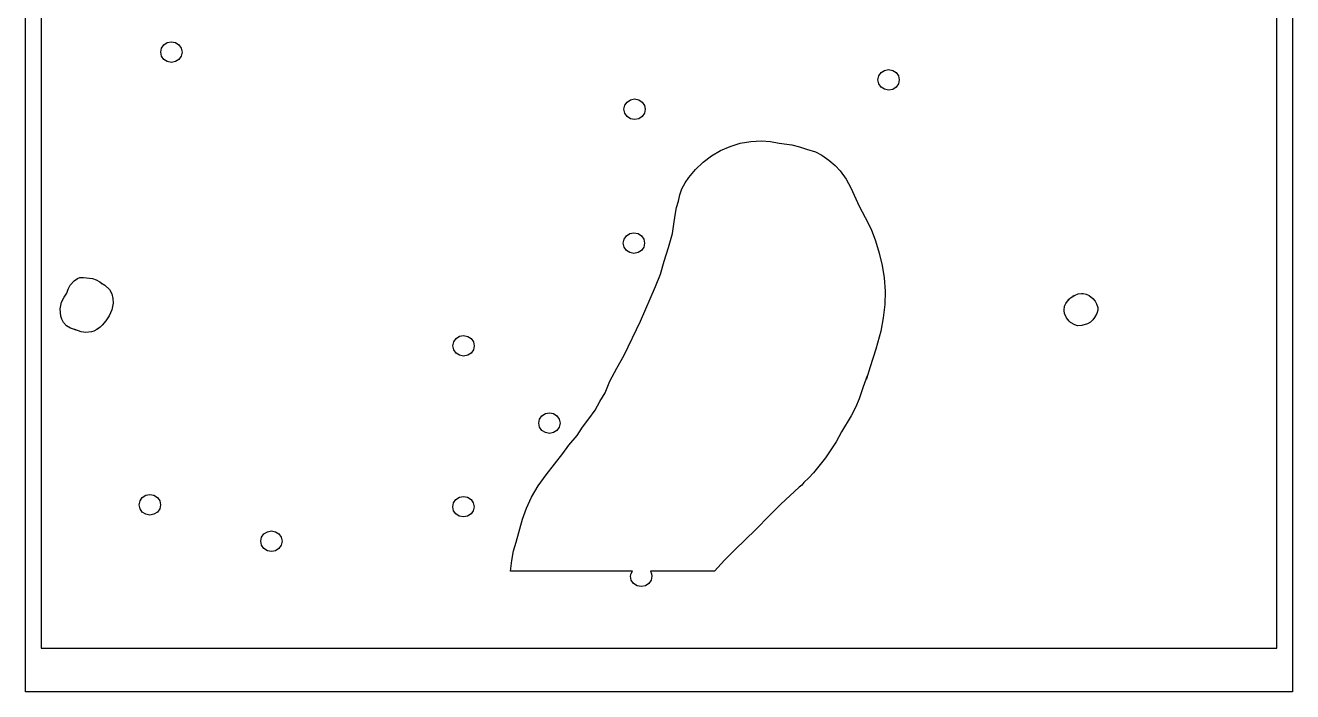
# Model space of a CAD drawing. Extents: x 2 to 598, y 1588 to 7998.
# Drawn here: x 2 to 298, y 5028.4 to 5184.1 of the extents above; entities that cross this region are included whole.
import ezdxf

# ---------------------------------------------------------------- set-up
doc = ezdxf.new("R2010")
doc.units = 0

msp = doc.modelspace()

# ---------------------------------------------------------------- linework, layer by layer
at = {"layer": 'Calque 1'}
for p, q in [((5.71782, 5834.19), (5.71782, 5038.53)), ((294.282, 5126.72), (294.282, 5745.65)), ((34.344453, 5179.521308), (35.153858, 5180.042073)), ((35.153858, 5180.042073), (36.1086, 5180.2249)), ((36.1086, 5180.2249), (37.063373, 5180.0421)), ((36.1086, 5180.2249), (36.1086, 5180.2249)), ((37.063373, 5180.0421), (37.872812, 5179.521342)), ((33.6137, 5177.8225), (33.803619, 5178.741895)), ((33.803589, 5176.903074), (33.6137, 5177.8225)), ((33.803619, 5178.741895), (34.344453, 5179.521308)), ((37.872812, 5179.521342), (38.413671, 5178.741917)), ((38.413671, 5178.741917), (38.6036, 5177.8225)), ((38.6036, 5177.8225), (38.413701, 5176.903052)), ((34.344416, 5176.123627), (33.803589, 5176.903074)), ((35.153834, 5175.602837), (34.344416, 5176.123627)), ((36.1086, 5175.42), (35.153834, 5175.602837)), ((37.063397, 5175.602809), (36.1086, 5175.42)), ((37.872849, 5176.123593), (37.063397, 5175.602809)), ((38.413701, 5176.903052), (37.872849, 5176.123593)), ((201.1362, 5171.3515), (201.332188, 5172.286576)), ((201.332218, 5170.416456), (201.1362, 5171.3515)), ((201.332188, 5172.286576), (201.866739, 5173.050203)), ((201.866739, 5173.050203), (202.659621, 5173.565103)), ((202.659621, 5173.565103), (203.6306, 5173.754)), ((203.6306, 5173.754), (204.585366, 5173.571163)), ((203.6306, 5173.754), (203.6306, 5173.754)), ((204.585366, 5173.571163), (205.394784, 5173.050373)), ((205.394784, 5173.050373), (205.935611, 5172.270926)), ((206.1255, 5171.3515), (205.935581, 5170.432105)), ((205.935611, 5172.270926), (206.1255, 5171.3515)), ((201.866776, 5169.652862), (201.332218, 5170.416456)), ((202.659646, 5169.137987), (201.866776, 5169.652862)), ((203.6306, 5168.9491), (202.659646, 5169.137987)), ((204.585342, 5169.131927), (203.6306, 5168.9491)), ((205.394747, 5169.652692), (204.585342, 5169.131927)), ((205.935581, 5170.432105), (205.394747, 5169.652692)), ((141.8173, 5164.4729), (142.013318, 5165.407944)), ((142.013318, 5165.407944), (142.547876, 5166.171538)), ((142.547876, 5166.171538), (143.340746, 5166.686413)), ((143.340746, 5166.686413), (144.3117, 5166.8753)), ((144.3117, 5166.8753), (145.266473, 5166.6925)), ((144.3117, 5166.8753), (144.3117, 5166.8753)), ((145.266473, 5166.6925), (146.075912, 5166.171742)), ((146.075912, 5166.171742), (146.616771, 5165.392317)), ((146.616771, 5165.392317), (146.8067, 5164.4729)), ((142.013288, 5163.537824), (141.8173, 5164.4729)), ((142.547839, 5162.774197), (142.013288, 5163.537824)), ((143.340721, 5162.259297), (142.547839, 5162.774197)), ((144.3117, 5162.0704), (143.340721, 5162.259297)), ((145.266497, 5162.253209), (144.3117, 5162.0704)), ((146.075949, 5162.773993), (145.266497, 5162.253209)), ((146.616801, 5163.553452), (146.075949, 5162.773993)), ((146.8067, 5164.4729), (146.616801, 5163.553452)), ((166.630699, 5155.808485), (168.991916, 5156.518161)), ((168.991916, 5156.518161), (171.4437, 5156.945103)), ((171.4437, 5156.945103), (173.9627, 5157.0751)), ((173.9627, 5157.0751), (173.9637, 5157.079)), ((173.9637, 5157.079), (176.02515, 5156.909875)), ((176.02515, 5156.909875), (178.074, 5156.5468)), ((178.074, 5156.5468), (181.0511, 5156.1778)), ((160.323959, 5152.12517), (162.27337, 5153.597779)), ((162.27337, 5153.597779), (164.3834, 5154.830288)), ((164.3834, 5154.830288), (166.630699, 5155.808485)), ((181.0511, 5156.1778), (182.801287, 5155.720887)), ((182.801287, 5155.720887), (184.453, 5155.1133)), ((184.453, 5155.1133), (186.5319, 5154.4988)), ((186.5319, 5154.4988), (188.050403, 5153.712405)), ((188.050403, 5153.712405), (189.649325, 5152.592887)), ((157.0004, 5148.5165), (158.558519, 5150.426674)), ((158.558519, 5150.426674), (160.323959, 5152.12517)), ((189.649325, 5152.592887), (191.130534, 5151.330927)), ((191.130534, 5151.330927), (192.2959, 5150.1172)), ((156.102762, 5147.272475), (157.0004, 5148.5165)), ((192.2959, 5150.1172), (193.701002, 5148.167569)), ((193.701002, 5148.167569), (194.831612, 5146.1252)), ((154.86995, 5144.457425), (155.2997, 5145.896)), ((155.2997, 5145.896), (156.102762, 5147.272475)), ((194.831612, 5146.1252), (196.7845, 5141.8458)), ((154.122437, 5141.494325), (154.5437, 5142.9887)), ((154.5437, 5142.9887), (154.86995, 5144.457425)), ((196.7845, 5141.8458), (198.172487, 5139.149638)), ((153.448475, 5137.600888), (153.7407, 5139.7532)), ((153.7407, 5139.7532), (154.122437, 5141.494325)), ((198.172487, 5139.149638), (199.5244, 5136.4405)), ((153.1267, 5135.4542), (153.448475, 5137.600888)), ((199.5244, 5136.4405), (200.578875, 5133.702872)), ((141.6406, 5133.1885), (141.830519, 5134.107895)), ((141.830519, 5132.269105), (141.6406, 5133.1885)), ((141.830519, 5134.107895), (142.371353, 5134.887308)), ((142.371353, 5134.887308), (143.180758, 5135.408073)), ((143.180758, 5135.408073), (144.1355, 5135.5909)), ((144.1355, 5135.5909), (145.106454, 5135.402013)), ((144.1355, 5135.5909), (144.1355, 5135.5909)), ((145.106454, 5135.402013), (145.899324, 5134.887138)), ((145.899324, 5134.887138), (146.433882, 5134.123544)), ((146.433882, 5134.123544), (146.6299, 5133.1885)), ((146.6299, 5133.1885), (146.433882, 5132.253456)), ((152.211262, 5132.206438), (153.1267, 5135.4542)), ((200.578875, 5133.702872), (201.447275, 5130.8666)), ((142.371353, 5131.489692), (141.830519, 5132.269105)), ((143.180758, 5130.968927), (142.371353, 5131.489692)), ((144.1355, 5130.7861), (143.180758, 5130.968927)), ((145.106454, 5130.974987), (144.1355, 5130.7861)), ((145.899324, 5131.489862), (145.106454, 5130.974987)), ((146.433882, 5132.253456), (145.899324, 5131.489862)), ((151.1894, 5128.9838), (152.211262, 5132.206438)), ((201.447275, 5130.8666), (202.122138, 5127.981653)), ((150.3388, 5125.954), (151.1894, 5128.9838)), ((202.122138, 5127.981653), (202.596, 5125.098)), ((12.465537, 5123.337675), (13.3748, 5124.4064)), ((13.3748, 5124.4064), (14.151787, 5124.946038)), ((14.151787, 5124.946038), (14.7541, 5125.1469)), ((14.7541, 5125.1469), (14.7535, 5125.144)), ((14.7535, 5125.144), (15.5674, 5125.124)), ((15.5674, 5125.124), (16.2894, 5125.083)), ((16.2894, 5125.083), (17.663512, 5124.904725)), ((17.663512, 5124.904725), (18.521358, 5124.625941)), ((18.521358, 5124.625941), (19.407, 5124.126)), ((19.407, 5124.126), (19.937975, 5123.710275)), ((19.937975, 5123.710275), (19.7233, 5123.8299)), ((19.7233, 5123.8299), (20.0457, 5123.6475)), ((149.1575, 5123.0462), (150.3388, 5125.954)), ((202.596, 5125.098), (202.817116, 5121.965089)), ((294.282, 5038.53), (294.282, 5126.72)), ((11.035025, 5120.52705), (11.6628, 5121.4949)), ((11.6628, 5121.4949), (12.0152, 5122.4008)), ((12.0152, 5122.4008), (12.465537, 5123.337675)), ((20.0457, 5123.6475), (20.1377, 5123.5955)), ((20.1377, 5123.5955), (20.5765, 5123.3485)), ((20.5765, 5123.3485), (21.623656, 5122.38628)), ((21.623656, 5122.38628), (22.2147, 5121.325237)), ((22.2147, 5121.325237), (22.463744, 5120.231702)), ((145.714, 5114.95915), (149.1575, 5123.0462)), ((202.817116, 5121.965089), (202.714325, 5118.828062)), ((246.1449, 5120.4178), (246.8766, 5120.8416)), ((246.6834, 5120.7606), (247.2136, 5121.066)), ((246.8766, 5120.8416), (246.6834, 5120.7606)), ((247.2136, 5121.066), (247.87715, 5121.300625)), ((247.87715, 5121.300625), (248.6517, 5121.4148)), ((248.6517, 5121.4148), (248.6545, 5121.4166)), ((248.6545, 5121.4166), (249.056, 5121.4036)), ((249.056, 5121.4036), (249.800295, 5121.257098)), ((249.800295, 5121.257098), (250.434612, 5120.982563)), ((250.434612, 5120.982563), (251.3525, 5120.2652)), ((10.160625, 5117.83215), (10.4794, 5119.3948)), ((10.4794, 5119.3948), (11.035025, 5120.52705)), ((22.4849, 5119.172), (22.194277, 5117.574416)), ((22.463744, 5120.231702), (22.4849, 5119.172)), ((202.714325, 5118.828062), (202.351622, 5115.70373)), ((244.6633, 5117.7373), (244.7133, 5118.1848)), ((244.7133, 5118.1848), (244.738987, 5118.45505)), ((244.738987, 5118.45505), (245.0058, 5119.0793)), ((245.0058, 5119.0793), (245.6812, 5119.9268)), ((245.53965, 5119.777388), (245.8705, 5120.1512)), ((245.7062, 5119.9378), (245.53965, 5119.777388)), ((245.6812, 5119.9268), (245.784487, 5120.019075)), ((245.784487, 5120.019075), (245.7062, 5119.9378)), ((245.8705, 5120.1512), (246.1449, 5120.4178)), ((251.3525, 5120.2652), (251.872275, 5119.588625)), ((251.872275, 5119.588625), (252.1912, 5118.98)), ((252.1912, 5118.98), (252.4765, 5118.127387)), ((252.4765, 5118.127387), (252.484825, 5117.486267)), ((10.313, 5116.1438), (10.160625, 5117.83215)), ((10.548052, 5115.386864), (10.313, 5116.1438)), ((10.948112, 5114.616063), (10.548052, 5115.386864)), ((20.795755, 5115.012959), (19.9383, 5114.024)), ((21.589487, 5116.19225), (20.795755, 5115.012959)), ((22.194277, 5117.574416), (21.589487, 5116.19225)), ((141.8814, 5107.0353), (145.714, 5114.95915)), ((202.351622, 5115.70373), (201.793, 5112.6089)), ((244.622075, 5117.411112), (244.6633, 5117.7373)), ((244.6863, 5116.758), (244.622075, 5117.411112)), ((245.13935, 5115.698775), (244.6863, 5116.758)), ((245.8087, 5114.9235), (245.13935, 5115.698775)), ((246.0733, 5114.7261), (245.8087, 5114.9235)), ((251.3025, 5115.3011), (250.757243, 5114.729792)), ((251.690375, 5115.811612), (251.3025, 5115.3011)), ((252.2662, 5116.7656), (251.690375, 5115.811612)), ((252.484825, 5117.486267), (252.2662, 5116.7656)), ((11.583167, 5113.89328), (10.948112, 5114.616063)), ((12.5232, 5113.2804), (11.583167, 5113.89328)), ((13.5061, 5112.9755), (12.5232, 5113.2804)), ((13.69205, 5112.92525), (13.5061, 5112.9755)), ((15.017662, 5112.454238), (13.5531, 5112.9755)), ((13.5531, 5112.9755), (13.69205, 5112.92525)), ((16.123402, 5112.302595), (15.017662, 5112.454238)), ((17.4381, 5112.4474), (16.123402, 5112.302595)), ((18.032925, 5112.631037), (17.4381, 5112.4474)), ((18.7311, 5113.0111), (18.032925, 5112.631037)), ((18.987887, 5113.215138), (18.7311, 5113.0111)), ((18.815752, 5113.085877), (18.9502, 5113.1941)), ((18.871962, 5113.094512), (18.815752, 5113.085877)), ((19.4913, 5113.5398), (18.871962, 5113.094512)), ((18.9497, 5113.1941), (18.987887, 5113.215138)), ((18.9502, 5113.1941), (18.9497, 5113.1941)), ((20.052375, 5114.085275), (19.4913, 5113.5398)), ((19.9383, 5114.024), (20.069578, 5114.141084)), ((20.069578, 5114.141084), (20.052375, 5114.085275)), ((201.793, 5112.6089), (200.638775, 5108.40575)), ((246.1483, 5114.6541), (246.0733, 5114.7261)), ((247.1053, 5114.094), (246.1483, 5114.6541)), ((247.752637, 5113.890188), (247.1053, 5114.094)), ((248.792, 5113.9488), (247.752637, 5113.890188)), ((250.0488, 5114.3601), (248.792, 5113.9488)), ((250.757243, 5114.729792), (250.0488, 5114.3601)), ((101.8696, 5109.1905), (102.059519, 5110.109895)), ((102.059489, 5108.271074), (101.8696, 5109.1905)), ((102.059519, 5110.109895), (102.600353, 5110.889308)), ((102.600353, 5110.889308), (103.409758, 5111.410073)), ((103.409758, 5111.410073), (104.3645, 5111.5929)), ((104.3645, 5111.5929), (105.335454, 5111.404013)), ((104.3645, 5111.5929), (104.3645, 5111.5929)), ((105.335454, 5111.404013), (106.128324, 5110.889138)), ((106.128324, 5110.889138), (106.662882, 5110.125544)), ((106.662882, 5110.125544), (106.8589, 5109.1905)), ((106.8589, 5109.1905), (106.662912, 5108.255424)), ((102.600316, 5107.491627), (102.059489, 5108.271074)), ((103.409734, 5106.970837), (102.600316, 5107.491627)), ((104.3645, 5106.788), (103.409734, 5106.970837)), ((105.335479, 5106.976897), (104.3645, 5106.788)), ((106.128361, 5107.491797), (105.335479, 5106.976897)), ((106.662912, 5108.255424), (106.128361, 5107.491797)), ((140.187, 5103.970962), (141.8814, 5107.0353)), ((200.638775, 5108.40575), (199.2882, 5104.2554)), ((138.5271, 5100.8935), (140.187, 5103.970962)), ((199.2882, 5104.2554), (198.447016, 5101.457859)), ((137.3928, 5098.2317), (138.5271, 5100.8935)), ((198.648947, 5102.208378), (197.6821, 5099.5869)), ((198.447016, 5101.457859), (198.450395, 5101.430683)), ((198.450395, 5101.430683), (198.568925, 5101.803775)), ((198.568925, 5101.803775), (198.676983, 5102.191539)), ((198.687828, 5102.270424), (198.648947, 5102.208378)), ((198.676983, 5102.191539), (198.687828, 5102.270424)), ((136.2115, 5096.1843), (137.3928, 5098.2317)), ((197.6821, 5099.5869), (196.7845, 5096.7618)), ((133.625537, 5092.163662), (135.1253, 5094.1782)), ((135.1253, 5094.1782), (136.2115, 5096.1843)), ((195.910559, 5094.758517), (194.869575, 5092.831012)), ((196.7845, 5096.7618), (195.910559, 5094.758517)), ((121.9169, 5091.1285), (122.106829, 5092.047917)), ((122.106829, 5092.047917), (122.647688, 5092.827342)), ((122.647688, 5092.827342), (123.457127, 5093.3481)), ((123.457127, 5093.3481), (124.4119, 5093.5309)), ((124.4119, 5093.5309), (125.382854, 5093.342013)), ((124.4119, 5093.5309), (124.4119, 5093.5309)), ((125.382854, 5093.342013), (126.175724, 5092.827138)), ((126.175724, 5092.827138), (126.710282, 5092.063544)), ((126.710282, 5092.063544), (126.9063, 5091.1285)), ((132.1011, 5090.1645), (133.625537, 5092.163662)), ((194.869575, 5092.831012), (192.6266, 5089.0635)), ((122.106829, 5090.209083), (121.9169, 5091.1285)), ((122.647688, 5089.429658), (122.106829, 5090.209083)), ((123.457127, 5088.9089), (122.647688, 5089.429658)), ((124.4119, 5088.7261), (123.457127, 5088.9089)), ((125.382854, 5088.914987), (124.4119, 5088.7261)), ((126.175724, 5089.429862), (125.382854, 5088.914987)), ((126.710282, 5090.193456), (126.175724, 5089.429862)), ((126.9063, 5091.1285), (126.710282, 5090.193456)), ((130.8728, 5088.2406), (132.1011, 5090.1645)), ((192.6266, 5089.0635), (191.3983, 5086.7288)), ((127.518, 5084.0227), (128.9355, 5085.9472)), ((128.9355, 5085.9472), (130.8728, 5088.2406)), ((191.3983, 5086.7288), (188.859337, 5083.03855)), ((123.607337, 5079.0669), (127.518, 5084.0227)), ((188.859337, 5083.03855), (186.0596, 5079.522)), ((186.0596, 5079.522), (184.974963, 5078.352375)), ((120.1949, 5073.7856), (121.790217, 5076.499825)), ((121.790217, 5076.499825), (123.607337, 5079.0669)), ((183.378716, 5076.618316), (182.7445, 5076.1522)), ((183.8277, 5077.2534), (183.378716, 5076.618316)), ((184.974963, 5078.352375), (183.8277, 5077.2534)), ((28.784318, 5072.982044), (29.318876, 5073.745638)), ((29.318876, 5073.745638), (30.111746, 5074.260513)), ((30.111746, 5074.260513), (31.0827, 5074.4494)), ((31.0827, 5074.4494), (32.037442, 5074.266573)), ((31.0827, 5074.4494), (31.0827, 5074.4494)), ((32.037442, 5074.266573), (32.846847, 5073.745808)), ((32.846847, 5073.745808), (33.387681, 5072.966395)), ((102.570888, 5073.286942), (103.380327, 5073.8077)), ((103.380327, 5073.8077), (104.3351, 5073.9905)), ((104.3351, 5073.9905), (105.306054, 5073.801613)), ((104.3351, 5073.9905), (104.3351, 5073.9905)), ((105.306054, 5073.801613), (106.098924, 5073.286738)), ((119.040073, 5071.255084), (120.1949, 5073.7856)), ((182.7445, 5076.1522), (178.4523, 5072.1922)), ((28.5883, 5072.047), (28.784318, 5072.982044)), ((28.784318, 5071.111956), (28.5883, 5072.047)), ((29.318876, 5070.348362), (28.784318, 5071.111956)), ((33.387681, 5071.127605), (32.846847, 5070.348192)), ((33.387681, 5072.966395), (33.5776, 5072.047)), ((33.5776, 5072.047), (33.387681, 5071.127605)), ((101.8401, 5071.5881), (102.030029, 5072.507517)), ((102.036328, 5070.653077), (101.8401, 5071.5881)), ((102.030029, 5072.507517), (102.570888, 5073.286942)), ((102.571072, 5069.889581), (102.036328, 5070.653077)), ((106.633333, 5070.653217), (106.098741, 5069.889785)), ((106.098924, 5073.286738), (106.633482, 5072.523144)), ((106.8295, 5071.5881), (106.633333, 5070.653217)), ((106.633482, 5072.523144), (106.8295, 5071.5881)), ((118.096362, 5068.64115), (119.040073, 5071.255084)), ((178.4523, 5072.1922), (175.847637, 5069.498862)), ((30.111746, 5069.833487), (29.318876, 5070.348362)), ((31.0827, 5069.6446), (30.111746, 5069.833487)), ((32.037442, 5069.827427), (31.0827, 5069.6446)), ((32.846847, 5070.348192), (32.037442, 5069.827427)), ((103.36408, 5069.37487), (102.571072, 5069.889581)), ((104.3351, 5069.1862), (103.36408, 5069.37487)), ((105.305928, 5069.375036), (104.3351, 5069.1862)), ((106.098741, 5069.889785), (105.305928, 5069.375036)), ((116.6039, 5063.3026), (118.096362, 5068.64115)), ((175.847637, 5069.498862), (172.6408, 5066.2551)), ((57.173299, 5064.432048), (57.714151, 5065.211507)), ((57.714151, 5065.211507), (58.523603, 5065.732291)), ((58.523603, 5065.732291), (59.4784, 5065.9151)), ((59.4784, 5065.9151), (60.433166, 5065.732263)), ((59.4784, 5065.9151), (59.4784, 5065.9151)), ((60.433166, 5065.732263), (61.242584, 5065.211473)), ((61.242584, 5065.211473), (61.783411, 5064.432026)), ((172.6408, 5066.2551), (167.673675, 5061.475225)), ((56.9834, 5063.5126), (57.173299, 5064.432048)), ((57.173329, 5062.593183), (56.9834, 5063.5126)), ((57.714188, 5061.813758), (57.173329, 5062.593183)), ((58.523627, 5061.293), (57.714188, 5061.813758)), ((61.242547, 5061.813792), (60.433142, 5061.293027)), ((61.783381, 5062.593205), (61.242547, 5061.813792)), ((61.9733, 5063.5126), (61.783381, 5062.593205)), ((61.783411, 5064.432026), (61.9733, 5063.5126)), ((116.053687, 5061.2649), (116.6039, 5063.3026)), ((59.4784, 5061.1102), (58.523627, 5061.293)), ((60.433142, 5061.293027), (59.4784, 5061.1102)), ((115.281, 5056.49), (115.6117, 5059.0439)), ((115.6117, 5059.0439), (116.053687, 5061.2649)), ((165.278772, 5059.066631), (162.9344, 5056.4939)), ((167.673675, 5061.475225), (165.278772, 5059.066631)), ((143.8429, 5056.49), (115.281, 5056.49)), ((143.3442, 5055.3304), (143.513523, 5055.942116)), ((143.513523, 5055.942116), (143.8429, 5056.49)), ((162.9344, 5056.4939), (147.977, 5056.49)), ((147.977, 5056.49), (148.232312, 5055.932162)), ((148.232312, 5055.932162), (148.3336, 5055.3304)), ((143.534119, 5054.411005), (143.3442, 5055.3304)), ((144.074953, 5053.631592), (143.534119, 5054.411005)), ((144.884358, 5053.110827), (144.074953, 5053.631592)), ((145.8391, 5052.928), (144.884358, 5053.110827)), ((146.810086, 5053.116859), (145.8391, 5052.928)), ((147.602989, 5053.631728), (146.810086, 5053.116859)), ((148.137572, 5054.395333), (147.602989, 5053.631728)), ((148.3336, 5055.3304), (148.137572, 5054.395333)), ((5.71782, 5038.53), (294.282, 5038.53))]:
    msp.add_line(p, q, dxfattribs=at)
at = {"layer": 'coupe'}
for p, q in [((1.99988, 5028.36), (1.99988, 5844.36)), ((298, 5844.36), (298, 5028.36)), ((293.627, 5028.36), (1.99988, 5028.36)), ((298, 5028.36), (293.627, 5028.36))]:
    msp.add_line(p, q, dxfattribs=at)

doc.saveas('drawing.dxf')
